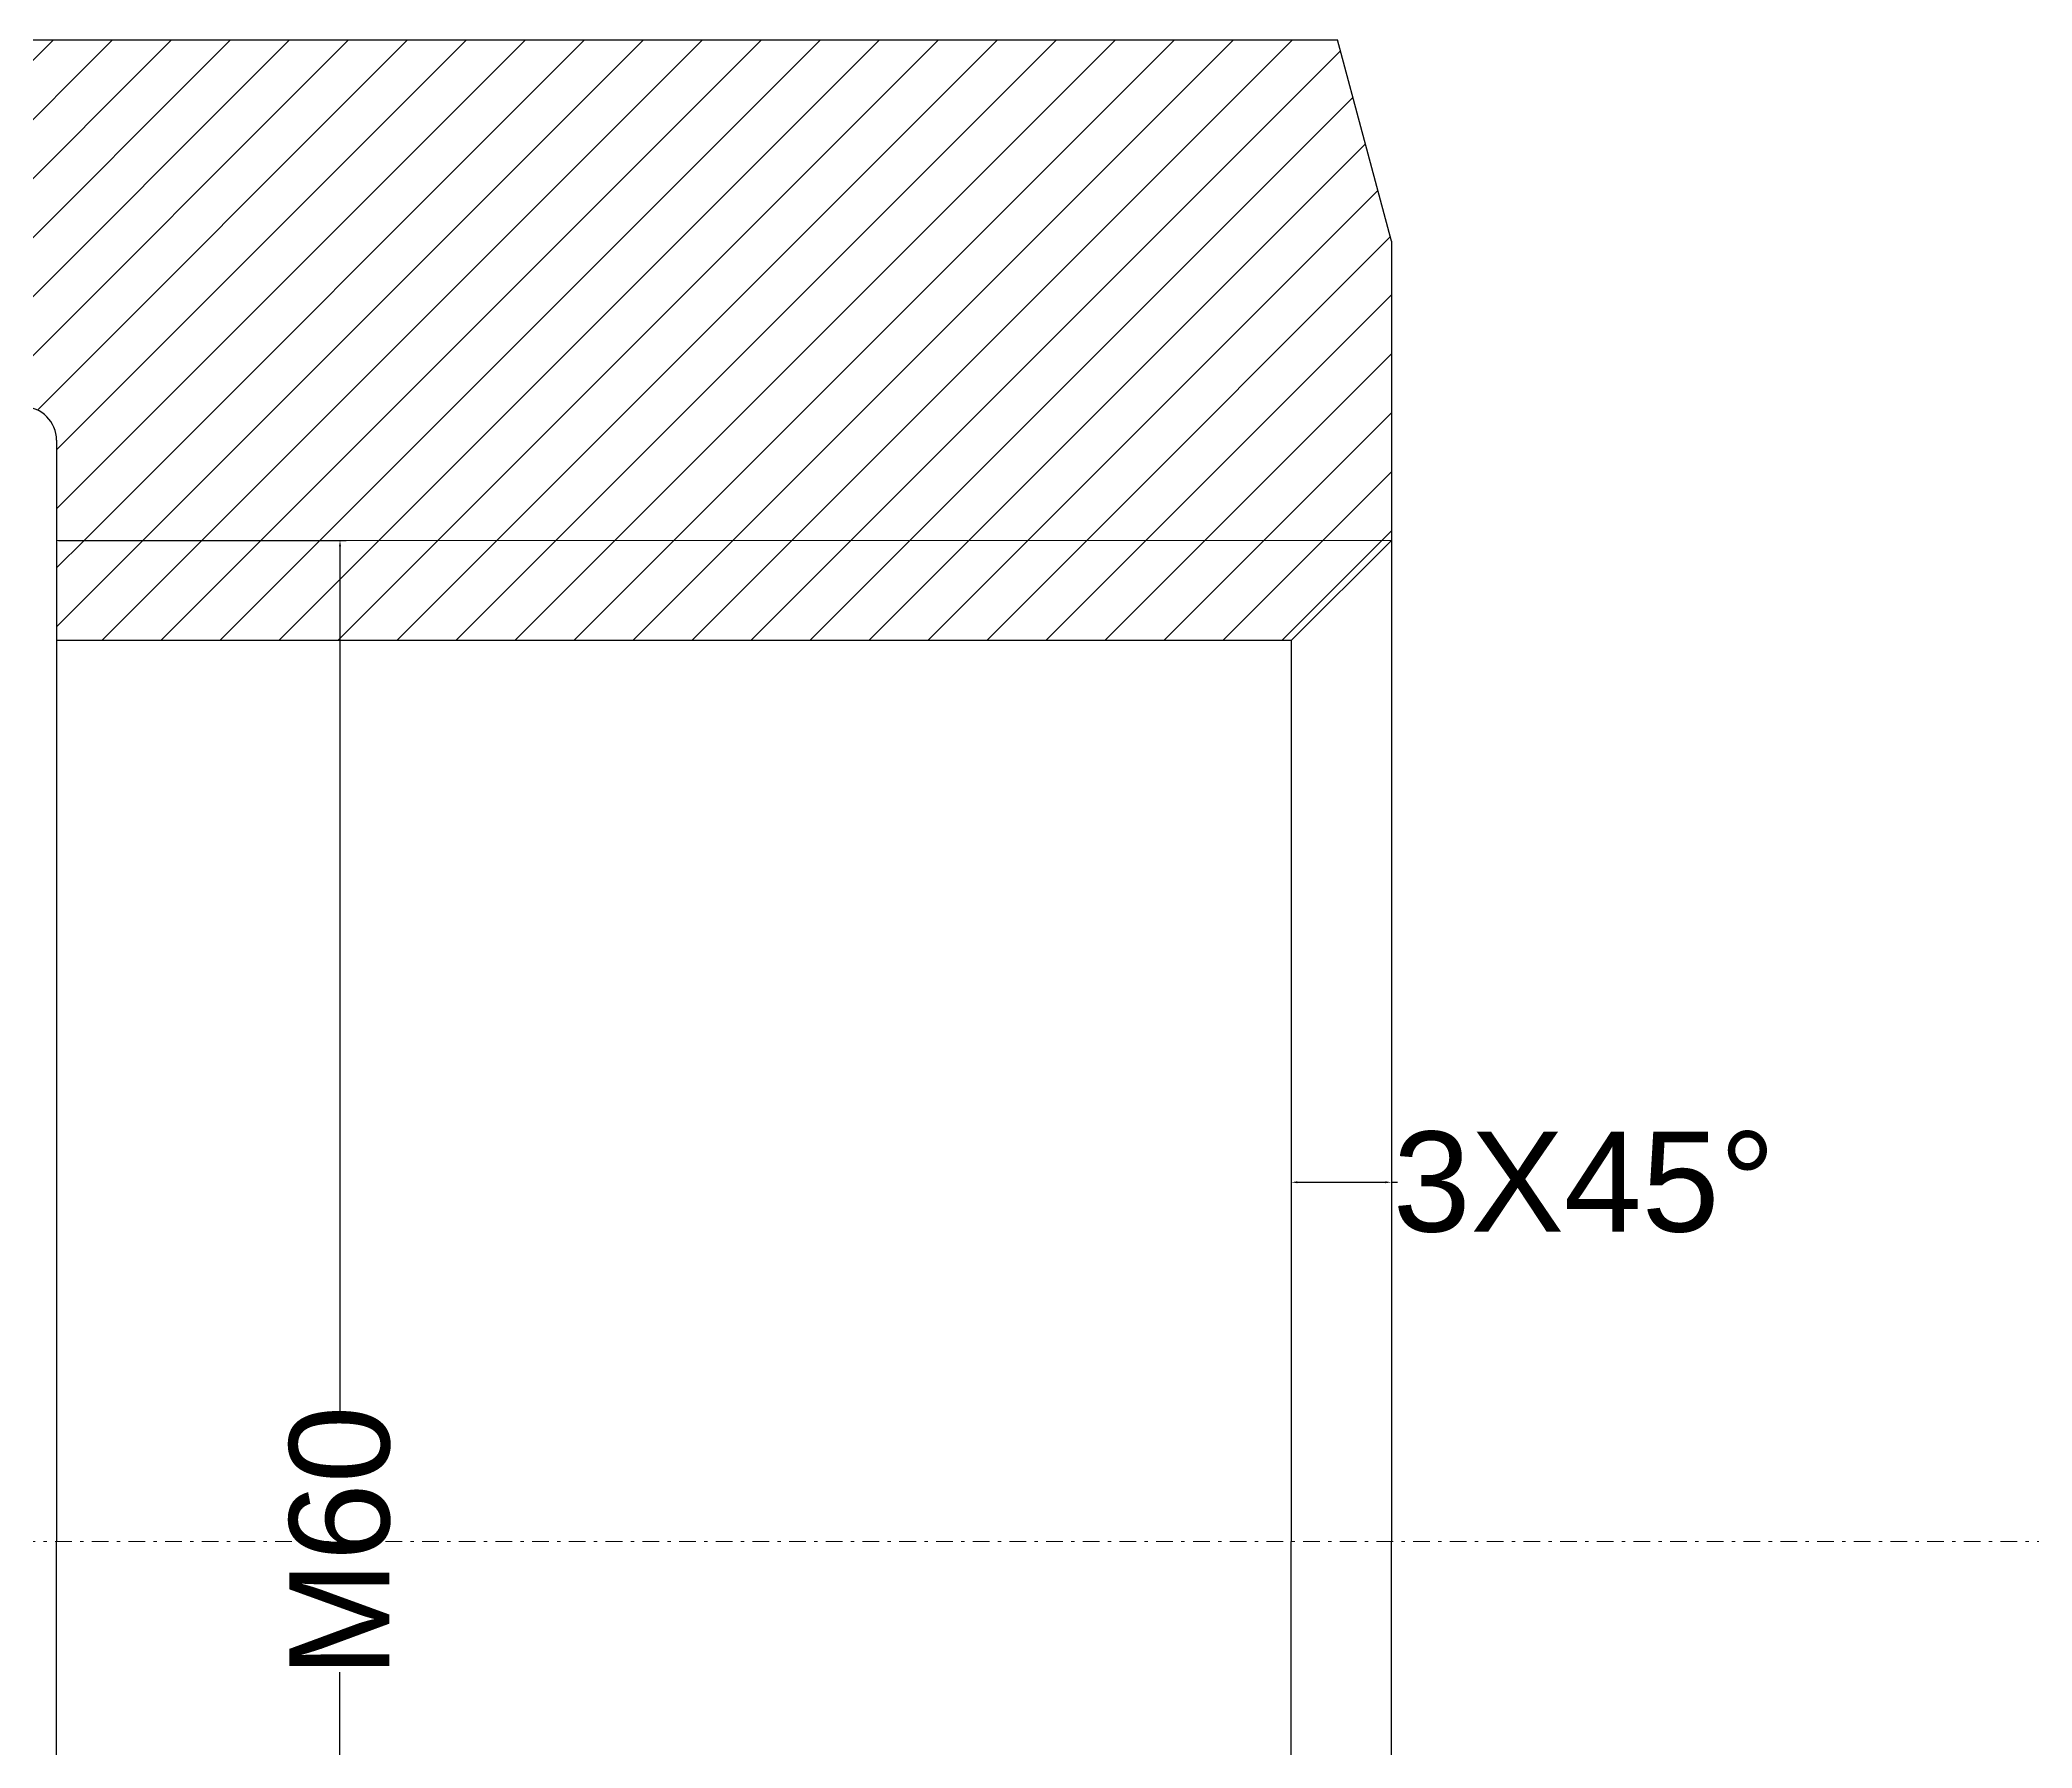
# Model space of a CAD drawing. Header units: inches. Extents: x -20 to 1819, y -457 to 307.
# Drawn here: x 1534.4 to 1594.1, y 163.1 to 214.3 of the extents above; entities that cross this region are included whole.
import ezdxf

# ---------------------------------------------------------------- set-up
doc = ezdxf.new("R2010")
doc.units = ezdxf.units.IN
doc.header["$MEASUREMENT"] = 0
doc.header["$PDMODE"] = 35
doc.header["$PDSIZE"] = 5
doc.linetypes.add('DASHDOT', pattern=[1, 0.5, -0.25, 0, -0.25])
doc.layers.get('0').update_dxf_attribs({"lineweight": 15})
doc.layers.add('AXE', color=7, linetype='DASHDOT', lineweight=15)
doc.layers.add('GROASE', color=7, linetype='Continuous', lineweight=30)
doc.styles.get("Standard").update_dxf_attribs({"font": 'arial.ttf', "height": 3})
doc.dimstyles.get("Standard").update_dxf_attribs({"dimtxt": 0.18, "dimasz": 0.18, "dimexe": 0.18, "dimexo": 0.0625, "dimgap": 0.09, "dimtad": 0, "dimtih": 1, "dimtoh": 1, "dimdec": 4, "dimzin": 0, "dimdsep": 46, "dimtxsty": 'Standard', "dimcen": 0.09, "dimadec": 0, "dimazin": 0, "dimtfac": 1, "dimtdec": 4, "dimtofl": 0, "dimtmove": 0, "dimatfit": 3, "dimfxl": 1, "dimtolj": 1, "dimtzin": 0, "dimarcsym": 0})

# ---------------------------------------------------------------- blocks, each defined once
blk = doc.blocks.new('*D42')
at = {"color": 0, "lineweight": -2, "transparency": 16777216}
for p, q in [((1534.932, 199.261), (1543.544, 199.261)), ((1543.364, 199.081), (1543.364, 173.172)), ((1543.364, 139.441), (1543.364, 165.351)), ((1534.932, 139.261), (1543.544, 139.261))]:
    blk.add_line(p, q, dxfattribs=at)
at = {"color": 0, "transparency": 16777216}
for points in [[(1543.334, 199.081), (1543.394, 199.081), (1543.364, 199.261)], [(1543.334, 139.441), (1543.394, 139.441), (1543.364, 139.261)]]:
    blk.add_solid(points, dxfattribs=at)
at = {"layer": 'Defpoints', "color": 0, "transparency": 16777216}
for p in [(1534.87, 199.261), (1534.87, 139.261), (1543.364, 139.261)]:
    blk.add_point(p, dxfattribs=at)
at = {"color": 0, "transparency": 16777216, "insert": (1543.364, 169.261), "char_height": 3, "attachment_point": 5, "rotation": 90}
blk.add_mtext('\\A1;M60', dxfattribs=at)
blk = doc.blocks.new('*D46')
at = {"color": 0, "lineweight": -2, "transparency": 16777216}
for p, q in [((1571.87, 196.199), (1571.87, 179.846)), ((1574.87, 196.199), (1574.87, 179.846)), ((1572.05, 180.026), (1574.69, 180.026)), ((1574.87, 180.026), (1575.05, 180.026))]:
    blk.add_line(p, q, dxfattribs=at)
at = {"color": 0, "transparency": 16777216}
for points in [[(1572.05, 180.056), (1572.05, 179.996), (1571.87, 180.026)], [(1574.69, 180.056), (1574.69, 179.996), (1574.87, 180.026)]]:
    blk.add_solid(points, dxfattribs=at)
at = {"layer": 'Defpoints', "color": 0, "transparency": 16777216}
for p in [(1571.87, 196.261), (1574.87, 196.261), (1574.87, 180.026)]:
    blk.add_point(p, dxfattribs=at)
at = {"color": 0, "transparency": 16777216, "insert": (1580.645, 180.026), "char_height": 3, "attachment_point": 5}
blk.add_mtext('\\A1;3X45%%D', dxfattribs=at)

msp = doc.modelspace()

# ---------------------------------------------------------------- hatches: boundary and pattern name
h = msp.add_hatch()
h.set_pattern_fill('ANSI31', color=256, scale=10)
h.paths.add_polyline_path([(1573.25446, 214.26129), (1506.48534, 214.26129), (1504.8699, 208.23239), (1504.8699, 191.26129), (1509.8699, 191.26129), (1509.8699, 202.26129, -0.41421356), (1510.8699, 203.26129), (1533.8699, 203.26129, -0.41421356), (1534.8699, 202.26129), (1534.8699, 199.26129), (1574.8699, 199.26129), (1574.8699, 208.23239)])
h.paths.add_polyline_path([(1574.8699, 199.26129), (1534.8699, 199.26129), (1534.8699, 196.26129), (1571.8699, 196.26129)], flags=0)
h = msp.add_hatch()
h.set_pattern_fill('ANSI31', color=256, scale=10)
h.paths.add_polyline_path([(1574.8699, 199.26129), (1534.8699, 199.26129), (1534.8699, 196.26129), (1571.8699, 196.26129)])

# ---------------------------------------------------------------- linework, layer by layer
msp.add_line((1574.8699, 199.26129), (1534.8699, 199.26129))
at = {"layer": 'AXE'}
msp.add_line((1440.22473, 169.26129), (1763.38079, 169.26129), dxfattribs=at)
at = {"layer": 'GROASE'}
for p, q in [((1506.48534, 214.26129), (1573.25446, 214.26129)), ((1574.8699, 208.23239), (1573.25446, 214.26129)), ((1574.8699, 208.23239), (1574.8699, 169.26129)), ((1534.8699, 202.26129), (1534.8699, 169.26129)), ((1571.8699, 196.26129), (1574.8699, 199.26129)), ((1571.8699, 196.26129), (1534.8699, 196.26129)), ((1571.8699, 196.26129), (1571.8699, 169.26129)), ((1534.8699, 136.26129), (1534.8699, 169.26129)), ((1571.8699, 142.26129), (1571.8699, 169.26129)), ((1574.8699, 130.29019), (1574.8699, 169.26129))]:
    msp.add_line(p, q, dxfattribs=at)
msp.add_arc((1533.8699, 202.26129), 1, 0, 90, dxfattribs=at)

# ---------------------------------------------------------------- dimensions: what is measured, and where the dimension line sits
dim = msp.add_linear_dim(base=(1543.36378, 139.26129), p1=(1534.8699, 199.26129), p2=(1534.8699, 139.26129), angle=90, text='M<>', dimstyle='Standard', override={"dimdec": 0})
dim.commit()
dim.dimension.update_dxf_attribs({"geometry": '*D42', "text_midpoint": (1543.36378, 169.26129), "text_rotation": 90})
dim = msp.add_linear_dim(base=(1574.8699, 180.02559), p1=(1571.8699, 196.26129), p2=(1574.8699, 196.26129), text='<>X45%%D', dimstyle='Standard', override={"dimdec": 0})
dim.commit()
dim.dimension.update_dxf_attribs({"geometry": '*D46', "text_midpoint": (1580.64468, 180.02559)})

doc.saveas('drawing.dxf')
